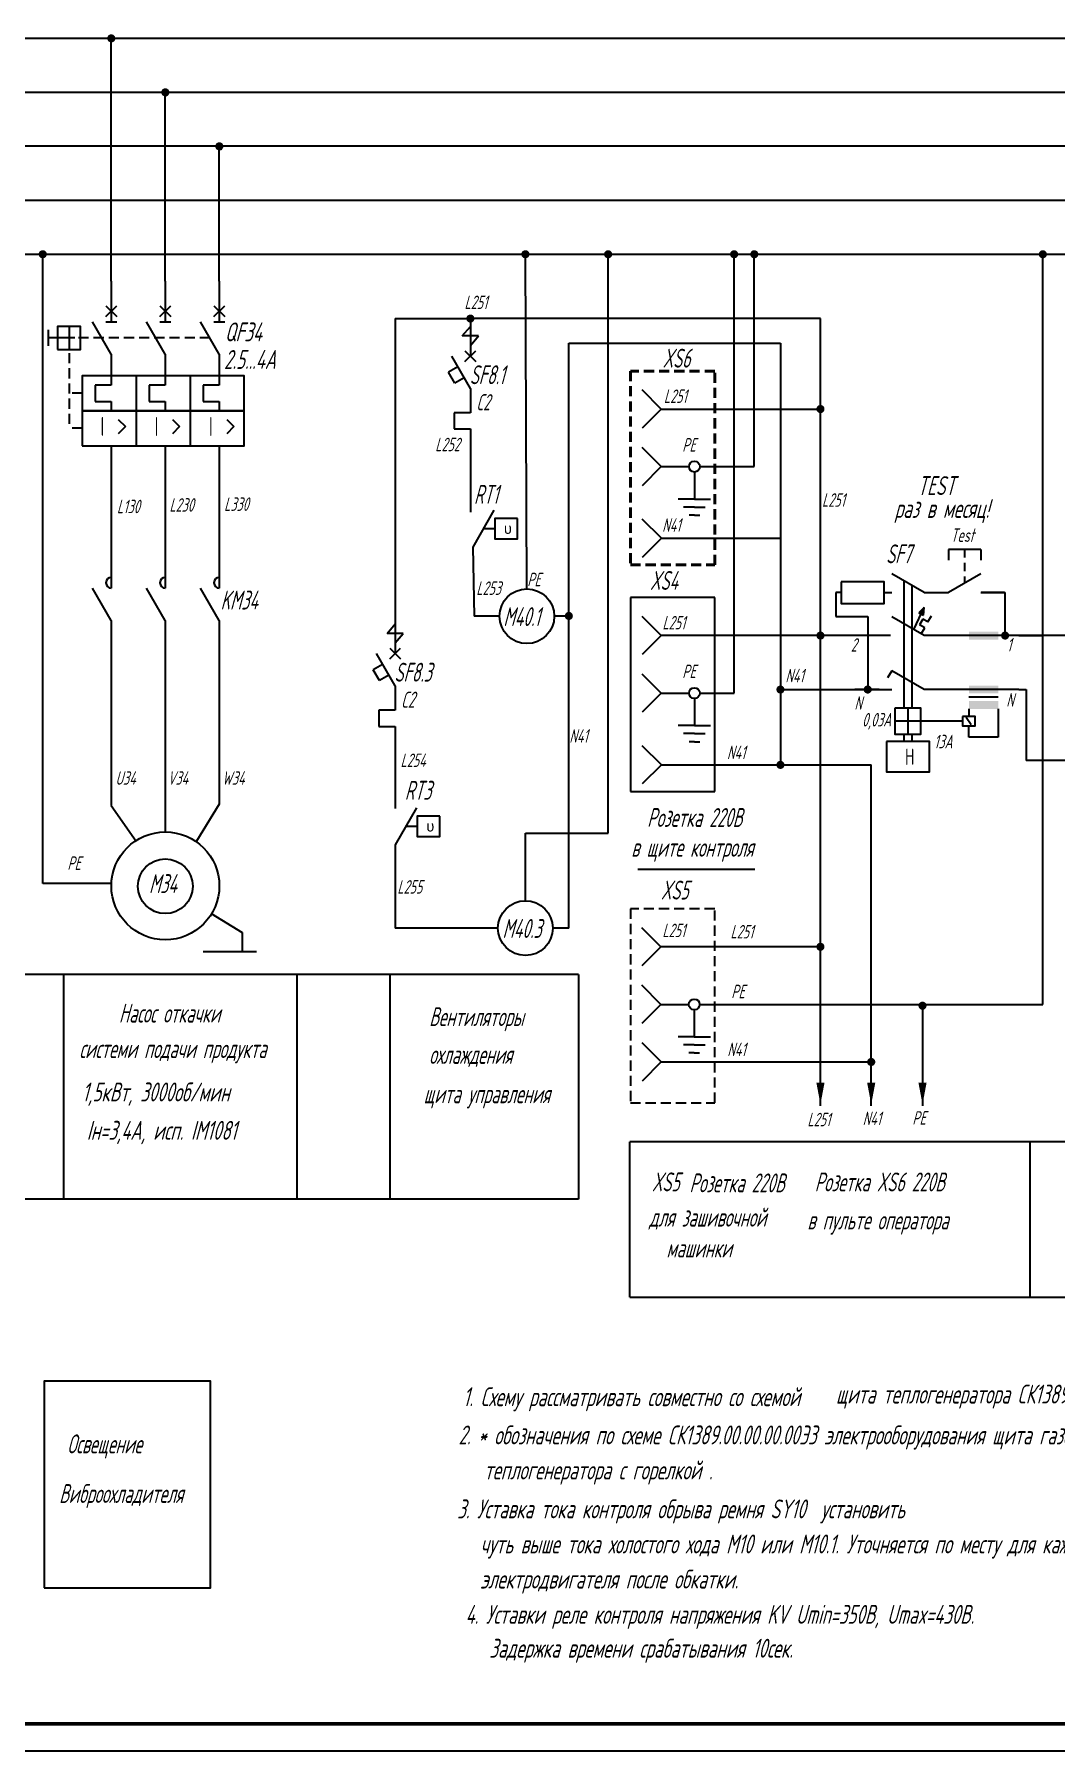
# Model space of a CAD drawing. Header units: millimetres. Extents: x 294 to 6216, y -3442 to 2720.
# Drawn here: x 1125.1 to 1314.3, y 215.3 to 533.3 of the extents above; entities that cross this region are included whole.
import ezdxf

# ---------------------------------------------------------------- set-up
doc = ezdxf.new("R2010")
doc.units = ezdxf.units.MM
doc.header["$LTSCALE"] = 15
for name, pattern in [('CENTER', [2, 1.25, -0.25, 0.25, -0.25]), ('DOT', [0.25, 0, -0.25]), ('HIDDEN2', [0.1875, 0.125, -0.0625]), ('K5LT_BASIC', [0]), ('K5LT_THIN', [0])]:
    doc.linetypes.add(name, pattern=pattern)
for name, color, linetype, lineweight in [('0.35 TEXT', 7, 'Continuous', 35), ('0.4 ТЕКСТ', 7, 'Continuous', 40), ('LWT 0.6', 7, 'Continuous', 50)]:
    doc.layers.add(name, color=color, linetype=linetype, lineweight=lineweight)
doc.layers.add('ОСЕВАЯ', color=7, linetype='CENTER')
doc.layers.add('ШТРИХОВАЯ 2', color=7, linetype='HIDDEN2')
doc.styles.add('33', font='gost.shx', dxfattribs={"width": 0.75, "oblique": 15, "height": 2.5})
doc.styles.add('34', font='gost.shx', dxfattribs={"width": 0.75, "oblique": 15, "height": 3.5})
doc.styles.add('OPIS', font='TXT.SHX', dxfattribs={"height": 1.5})

# ---------------------------------------------------------------- blocks, each defined once
blk = doc.blocks.new('Кнопка НР без фикс лев')
at = {"linetype": 'K5LT_BASIC'}
for p, q in [((10.5, 8), (4.5, 8)), ((4.5, 8), (4.5, 6)), ((10.5, 8), (10.5, 6)), ((10.5, 3.46), (4.5, 0)), ((0, 0), (4.5, 0)), ((10.5, 0), (15, 0))]:
    blk.add_line(p, q, dxfattribs=at)
at = {"linetype": 'K5LT_THIN'}
for p, q in [((7.5, 8), (7.5, 6.5)), ((7.5, 5.5), (7.5, 4)), ((7.5, 3), (7.5, 1.73))]:
    blk.add_line(p, q, dxfattribs=at)
blk = doc.blocks.new('Контактор 3 ф')
at = {"linetype": 'K5LT_BASIC'}
for p, q in [((0, 0), (0, -4.5)), ((10, 0), (10, -4.5)), ((20, 0), (20, -4.5)), ((0, -10.5), (-3.46, -4.5)), ((10, -10.5), (6.54, -4.5)), ((20, -10.5), (16.54, -4.5)), ((0, -10.5), (0, -15)), ((10, -10.5), (10, -15)), ((20, -10.5), (20, -15))]:
    blk.add_line(p, q, dxfattribs=at)
for centre in [(0, -3.5), (10, -3.5), (20, -3.5)]:
    blk.add_arc(centre, 1, 90, 270, dxfattribs=at)
blk = doc.blocks.new('QF+KK')
for p, q in [((0, 0), (0, -7.5)), ((10, 0), (10, -7.5)), ((20, 0), (20, -7.5)), ((-1, -6.54), (1, -4.54)), ((-1, -4.54), (1, -6.54)), ((9, -6.54), (11, -4.54)), ((9, -4.54), (11, -6.54)), ((19, -6.54), (21, -4.54)), ((19, -4.54), (21, -6.54)), ((-11.63, -11.98), (-11.63, -9.02)), ((-7.83, -8.38), (-7.83, -12.62)), ((0, -13.5), (-3.46, -7.5)), ((-1, -7.5), (1, -7.5)), ((10, -13.5), (6.54, -7.5)), ((9, -7.5), (11, -7.5)), ((20, -13.5), (16.54, -7.5)), ((19, -7.5), (21, -7.5)), ((-9.6, -10.5), (-11.63, -10.5)), ((-6.78, -10.5), (-9.95, -10.5)), ((0, -13.5), (0, -18)), ((10, -13.5), (10, -18)), ((20, -13.5), (20, -18)), ((0, -18), (0, -19.25)), ((4.62, -17.5), (4.62, -24)), ((10, -18), (10, -19.25)), ((14.62, -17.5), (14.62, -24)), ((20, -18), (20, -19.25)), ((0, -19.25), (-3, -19.25)), ((-3, -19.25), (-3, -22.25)), ((-3, -22.25), (0, -22.25)), ((0, -22.25), (0, -24)), ((10, -19.25), (7, -19.25)), ((7, -19.25), (7, -22.25)), ((7, -22.25), (10, -22.25)), ((10, -22.25), (10, -24)), ((20, -19.25), (17, -19.25)), ((17, -19.25), (17, -22.25)), ((17, -22.25), (20, -22.25)), ((20, -22.25), (20, -24)), ((4.62, -24), (4.62, -30.5)), ((14.62, -24), (14.62, -30.5)), ((1.29, -25.61), (2.6, -26.93)), ((2.6, -26.93), (1.29, -28.24)), ((11.31, -25.61), (12.63, -26.93)), ((12.63, -26.93), (11.31, -28.24)), ((21.37, -25.61), (22.68, -26.93)), ((22.68, -26.93), (21.37, -28.24)), ((0, -30.5), (0, -38)), ((10, -30.5), (10, -38)), ((20, -30.5), (20, -38))]:
    blk.add_line(p, q)
for points in [[(-9.95, -12.62), (-5.71, -12.62), (-5.71, -8.38), (-9.95, -8.38)], [(-5.38, -24), (24.62, -24), (24.62, -17.5), (-5.38, -17.5)], [(-5.38, -30.5), (24.62, -30.5), (24.62, -24), (-5.38, -24)]]:
    blk.add_lwpolyline(points, close=True)
at = {"layer": 'ШТРИХОВАЯ 2'}
for p, q in [((18.27, -10.5), (-7.83, -10.5)), ((-7.83, -10.5), (-7.83, -27.25)), ((-5.38, -20.75), (-7.83, -20.75)), ((-5.38, -27.25), (-7.83, -27.25))]:
    blk.add_line(p, q, dxfattribs=at)
at = {"layer": '0.35 TEXT', "style": '34', "width": 0.75}
for p in [(-2, -28.65), (8.03, -28.65), (18.08, -28.65)]:
    blk.add_text('I ', height=3.5, dxfattribs=at).set_placement(p)

msp = doc.modelspace()

# ---------------------------------------------------------------- hatches: boundary and pattern name
h = msp.add_hatch(color=256)
h.paths.add_polyline_path([(1289.777, 425.666), (1289.941, 427.077), (1289.367, 425.88)])
h.paths.add_polyline_path([(1289.367, 425.88), (1289.941, 427.077), (1288.958, 426.094)])
for points in [[(1303.654, 421.172), (1303.654, 422.629), (1298.217, 422.629), (1298.217, 421.172)], [(1303.654, 411.172), (1303.654, 412.629), (1298.217, 412.629), (1298.217, 411.172)], [(1303.654, 408.322), (1303.654, 409.779), (1298.217, 409.779), (1298.217, 408.322)]]:
    msp.add_hatch(color=256).paths.add_polyline_path(points)

# ---------------------------------------------------------------- linework, layer by layer
for p, q in [((1437.65, 532.549, -0.02), (334.576, 532.549, -0.02)), ((1547.638, 532.549, -0.02), (394.377, 532.549, -0.02)), ((1139.398, 487.549, -0.02), (1139.391, 532.549, -0.02)), ((1437.65, 522.549, -0.02), (334.576, 522.549, -0.02)), ((1547.638, 522.549, -0.02), (394.377, 522.549, -0.02)), ((1149.398, 487.549, -0.02), (1149.398, 522.549, -0.02)), ((1437.65, 512.549, -0.02), (334.576, 512.549, -0.02)), ((1547.638, 512.549, -0.02), (394.377, 512.549, -0.02)), ((1159.398, 487.549, -0.02), (1159.398, 512.549, -0.02)), ((334.576, 502.549, -0.02), (1437.65, 502.549, -0.02)), ((394.377, 502.549, -0.02), (1547.638, 502.549, -0.02)), ((1126.693, 375.992, -0.02), (1126.693, 492.924, -0.02)), ((334.576, 492.549, -0.02), (1435.401, 492.549, -0.02)), ((405.206, 492.549, -0.02), (1547.638, 492.549, -0.02)), ((1216.36, 430.551, -0.02), (1216.077, 492.549, -0.02)), ((1231.402, 385.32, -0.02), (1231.402, 492.549, -0.02)), ((1254.731, 411.233, -0.02), (1254.731, 492.549, -0.02)), ((1258.471, 453.204, -0.02), (1258.471, 492.549, -0.02)), ((1311.902, 353.528, -0.02), (1311.902, 492.549, -0.02)), ((1139.398, 487.549, -0.02), (1139.398, 480.049, -0.02)), ((1149.398, 487.549, -0.02), (1149.398, 480.049, -0.02)), ((1159.398, 487.549, -0.02), (1159.398, 480.049, -0.02)), ((1191.956, 480.633, -0.02), (1191.956, 418.562, -0.02)), ((1205.89, 480.633, -0.02), (1205.89, 473.674, -0.02)), ((1270.721, 480.633, -0.02), (1205.89, 480.633, -0.02)), ((1270.721, 334.79, -0.02), (1270.721, 480.633, -0.02)), ((1204.39, 477.424, -0.02), (1205.89, 479.174, -0.02)), ((1207.39, 477.424, -0.02), (1204.39, 477.424, -0.02)), ((1205.89, 475.674, -0.02), (1207.39, 477.424, -0.02)), ((1204.89, 474.674, -0.02), (1206.89, 472.674, -0.02)), ((1204.89, 472.674, -0.02), (1206.89, 474.674, -0.02)), ((1224.149, 396.853, -0.02), (1224.149, 476.069, -0.02)), ((1224.149, 476.069, -0.02), (1263.315, 476.069, -0.02)), ((1263.315, 476.069, -0.02), (1263.315, 397.947, -0.02)), ((1203.58, 471.674, -0.02), (1201.85, 470.674, -0.02)), ((1203.01, 468.674, -0.02), (1201.85, 470.674, -0.02)), ((1205.89, 467.674, -0.02), (1202.43, 473.674, -0.02)), ((1204.74, 469.674, -0.02), (1203.01, 468.674, -0.02)), ((1205.89, 467.674, -0.02), (1205.89, 463.174, -0.02)), ((1241.216, 463.872, -0.02), (1237.68, 467.408, -0.02)), ((1205.89, 463.174, -0.02), (1202.89, 463.174, -0.02)), ((1202.89, 463.174, -0.02), (1202.89, 460.174, -0.02)), ((1241.216, 463.872, -0.02), (1237.68, 460.337, -0.02)), ((1241.216, 463.872, -0.02), (1270.721, 463.872, -0.02)), ((1202.89, 460.174, -0.02), (1205.89, 460.174, -0.02)), ((1205.89, 460.174, -0.02), (1205.89, 444.755, -0.02)), ((1139.398, 457.049, -0.02), (1139.398, 435.189, -0.02)), ((1149.398, 457.049, -0.02), (1149.398, 435.189, -0.02)), ((1159.398, 457.049, -0.02), (1159.398, 435.189, -0.02)), ((1241.216, 453.204, -0.02), (1237.68, 456.74, -0.02)), ((1241.216, 453.204, -0.02), (1237.68, 449.669, -0.02)), ((1241.216, 453.204, -0.02), (1246.378, 453.204, -0.02)), ((1247.378, 452.204, -0.02), (1247.378, 447.204, -0.02)), ((1248.378, 453.204, -0.02), (1258.471, 453.204, -0.02)), ((1247.378, 447.204, -0.02), (1244.378, 447.204, -0.02)), ((1247.378, 445.704, -0.02), (1245.378, 445.704, -0.02)), ((1247.378, 447.204, -0.02), (1250.378, 447.204, -0.02)), ((1247.378, 445.704, -0.02), (1249.378, 445.704, -0.02)), ((1241.259, 439.918, -0.02), (1237.724, 443.454, -0.02)), ((1247.378, 444.204, -0.02), (1246.378, 444.204, -0.02)), ((1247.378, 444.204, -0.02), (1248.378, 444.204, -0.02)), ((1208.291, 441.713, -0.02), (1210.414, 441.713, -0.02)), ((1241.259, 439.918, -0.02), (1237.724, 436.383, -0.02)), ((1241.259, 439.918, -0.02), (1263.315, 439.918, -0.02)), ((1289.918, 429.857, -0.02), (1283.918, 433.317, -0.02)), ((1274.527, 429.857, -0.02), (1273.553, 429.857, -0.02)), ((1273.553, 429.857, -0.02), (1273.553, 425.443, -0.02)), ((1282.527, 429.857, -0.02), (1283.918, 429.857, -0.02)), ((1286.168, 432.017, -0.02), (1286.168, 408.45, -0.02)), ((1287.668, 431.157, -0.02), (1287.668, 408.45, -0.02)), ((1304.778, 429.857, -0.02), (1300.509, 429.857, -0.02)), ((1304.918, 421.901, -0.02), (1304.918, 429.857, -0.02)), ((1251.161, 428.948, -0.02), (1235.524, 428.948, -0.02)), ((1235.524, 428.948, -0.02), (1235.524, 393.01, -0.02)), ((1251.161, 393.01, -0.02), (1251.161, 428.948, -0.02)), ((1287.991, 423.012, -0.02), (1289.941, 427.077, -0.02)), ((1289.941, 427.077, -0.02), (1288.958, 426.094, -0.02)), ((1289.777, 425.666, -0.02), (1289.941, 427.077, -0.02)), ((1190.456, 422.312, -0.02), (1191.956, 424.062, -0.02)), ((1211.287, 425.478, -0.02), (1206.607, 425.478, -0.02)), ((1224.433, 425.478, -0.02), (1221.433, 425.478, -0.02)), ((1241.216, 421.901, -0.02), (1237.68, 425.436, -0.02)), ((1273.553, 425.443, -0.02), (1279.472, 425.443, -0.02)), ((1279.472, 425.443, -0.02), (1279.472, 411.901, -0.02)), ((1289.918, 421.901, -0.02), (1283.918, 425.361, -0.02)), ((1288.958, 426.094, -0.02), (1289.777, 425.666, -0.02)), ((1289.677, 424.967, -0.02), (1289.074, 423.872, -0.02)), ((1290.021, 423.352, -0.02), (1289.074, 423.872, -0.02)), ((1289.367, 422.219, -0.02), (1290.021, 423.352, -0.02)), ((1290.624, 424.447, -0.02), (1289.677, 424.967, -0.02)), ((1290.624, 424.447, -0.02), (1291.278, 425.579, -0.02)), ((1139.398, 420.153, -0.02), (1139.398, 390.423, -0.02)), ((1149.398, 420.159, -0.02), (1149.398, 385.522, -0.02)), ((1159.398, 420.189, -0.02), (1159.398, 390.693, -0.02)), ((1193.456, 422.312, -0.02), (1190.456, 422.312, -0.02)), ((1191.956, 420.562, -0.02), (1193.456, 422.312, -0.02)), ((1241.216, 421.901, -0.02), (1237.68, 418.365, -0.02)), ((1283.72, 421.901, -0.02), (1241.216, 421.901, -0.02)), ((1281.602, 421.901, -0.02), (1277.102, 421.901, -0.02)), ((1307.463, 421.901, -0.02), (1289.918, 421.901, -0.02)), ((1318.431, 421.901, -0.02), (1305.319, 421.901, -0.02)), ((1307.463, 421.901, -0.02), (1311.875, 421.901, -0.02)), ((1191.956, 412.562, -0.02), (1188.496, 418.562, -0.02)), ((1190.956, 419.562, -0.02), (1192.956, 417.562, -0.02)), ((1190.956, 417.562, -0.02), (1192.956, 419.562, -0.02)), ((1189.646, 416.562, -0.02), (1187.916, 415.562, -0.02)), ((1189.076, 413.562, -0.02), (1187.916, 415.562, -0.02)), ((1190.806, 414.562, -0.02), (1189.076, 413.562, -0.02)), ((1241.216, 411.233, -0.02), (1237.68, 414.768, -0.02)), ((1283.918, 415.361, -0.02), (1283.165, 414.057, -0.02)), ((1289.918, 411.901, -0.02), (1283.918, 415.361, -0.02)), ((1191.956, 412.562, -0.02), (1191.956, 408.062, -0.02)), ((1241.216, 411.233, -0.02), (1237.68, 407.697, -0.02)), ((1241.216, 411.233, -0.02), (1246.378, 411.233, -0.02)), ((1247.378, 410.233, -0.02), (1247.378, 405.233, -0.02)), ((1248.378, 411.233, -0.02), (1254.731, 411.233, -0.02)), ((1263.315, 411.901, -0.02), (1283.918, 411.901, -0.02)), ((1281.602, 411.901, -0.02), (1277.102, 411.901, -0.02)), ((1307.463, 411.901, -0.02), (1289.918, 411.901, -0.02)), ((1303.626, 410.468, -0.02), (1298.223, 410.468, -0.02)), ((1307.463, 411.901, -0.02), (1308.825, 411.901, -0.02)), ((1308.825, 411.901, -0.02), (1308.825, 398.724, -0.02)), ((1191.956, 408.062, -0.02), (1188.956, 408.062, -0.02)), ((1188.956, 408.062, -0.02), (1188.956, 405.062, -0.02)), ((1224.149, 367.692, -0.02), (1224.149, 408.839, -0.02)), ((1286.915, 408.45, -0.02), (1286.915, 403.616, -0.02)), ((1298.223, 408.321, -0.02), (1298.223, 406.888, -0.02)), ((1303.654, 408.321, -0.02), (1303.654, 403.087, -0.02)), ((1188.956, 405.062, -0.02), (1191.956, 405.062, -0.02)), ((1191.956, 405.062, -0.02), (1191.956, 389.848, -0.02)), ((1247.378, 405.233, -0.02), (1244.378, 405.233, -0.02)), ((1247.378, 405.233, -0.02), (1250.378, 405.233, -0.02)), ((1289.332, 406.033, -0.02), (1284.498, 406.033, -0.02)), ((1297.044, 406.033, -0.02), (1289.332, 406.033, -0.02)), ((1298.609, 405.354, -0.02), (1297.728, 406.727, -0.02)), ((1298.223, 403.087, -0.02), (1298.223, 405.178, -0.02)), ((1241.259, 397.947, -0.02), (1237.724, 401.483, -0.02)), ((1247.378, 403.733, -0.02), (1245.378, 403.733, -0.02)), ((1247.378, 402.233, -0.02), (1246.378, 402.233, -0.02)), ((1247.378, 403.733, -0.02), (1249.378, 403.733, -0.02)), ((1247.378, 402.233, -0.02), (1248.378, 402.233, -0.02)), ((1286.168, 403.616, -0.02), (1286.168, 402.295, -0.02)), ((1287.668, 403.616, -0.02), (1287.668, 402.295, -0.02)), ((1303.654, 403.087, -0.02), (1298.223, 403.087, -0.02)), ((1241.259, 397.947, -0.02), (1237.724, 394.412, -0.02)), ((1241.259, 397.947, -0.02), (1280.124, 397.947, -0.02)), ((1280.124, 342.896, -0.02), (1280.124, 397.947, -0.02)), ((1280.124, 334.79, -0.02), (1280.124, 397.947, -0.02)), ((1372.809, 398.724, -0.02), (1308.825, 398.724, -0.02)), ((1235.524, 393.01, -0.02), (1251.161, 393.01, -0.02)), ((1139.398, 390.423, -0.02), (1143.979, 383.811, -0.02)), ((1159.398, 390.693, -0.02), (1155.146, 383.824, -0.02)), ((1193.923, 386.559, -0.02), (1196.046, 386.559, -0.02)), ((1216.077, 372.765, -0.02), (1216.077, 385.32, -0.02)), ((1216.077, 385.32, -0.02), (1231.402, 385.32, -0.02)), ((1236.886, 378.62, -0.02), (1258.597, 378.62, -0.02)), ((1139.385, 375.992, -0.02), (1126.693, 375.992, -0.02)), ((1211.004, 367.692, -0.02), (1191.956, 367.692, -0.02)), ((1224.149, 367.692, -0.02), (1221.149, 367.692, -0.02)), ((1241.187, 364.232, -0.02), (1237.652, 367.767, -0.02)), ((1241.187, 364.232, -0.02), (1237.652, 360.696, -0.02)), ((1270.721, 364.232, -0.02), (1241.187, 364.232, -0.02)), ((1225.92, 359.112, -0.02), (339.705, 359.112, -0.02)), ((1130.571, 359.112, -0.02), (1130.571, 317.449, -0.02)), ((1173.78, 359.112, -0.02), (1173.78, 317.449, -0.02)), ((1190.997, 359.112, -0.02), (1190.997, 317.449, -0.02)), ((1225.92, 359.112, -0.02), (1225.92, 317.449, -0.02)), ((1241.187, 353.564, -0.02), (1237.652, 357.099, -0.02)), ((1241.187, 353.564, -0.02), (1237.652, 350.028, -0.02)), ((1241.187, 353.564, -0.02), (1246.35, 353.564, -0.02)), ((1248.35, 353.564, -0.02), (1311.902, 353.528, -0.02)), ((1289.621, 353.545, -0.02), (1289.621, 334.79, -0.02)), ((1247.35, 352.564, -0.02), (1247.35, 347.564, -0.02)), ((1247.35, 347.564, -0.02), (1244.35, 347.564, -0.02)), ((1247.35, 347.564, -0.02), (1250.35, 347.564, -0.02)), ((1241.231, 342.896, -0.02), (1237.695, 346.431, -0.02)), ((1247.35, 346.064, -0.02), (1245.35, 346.064, -0.02)), ((1247.35, 344.564, -0.02), (1246.35, 344.564, -0.02)), ((1247.35, 346.064, -0.02), (1249.35, 346.064, -0.02)), ((1247.35, 344.564, -0.02), (1248.35, 344.564, -0.02)), ((1241.231, 342.896, -0.02), (1237.695, 339.36, -0.02)), ((1241.231, 342.896, -0.02), (1280.124, 342.896, -0.02)), ((1235.417, 299.303, -0.02), (1235.417, 328.119, -0.02)), ((1343.15, 328.119, -0.02), (1235.417, 328.119, -0.02)), ((1309.489, 328.119, -0.02), (1309.489, 299.303, -0.02)), ((1225.92, 317.449, -0.02), (339.705, 317.449, -0.02)), ((1235.417, 299.303, -0.02), (1343.15, 299.303, -0.02)), ((308.213, 215.294, -0.02), (1569.213, 215.294, -0.02))]:
    msp.add_line(p, q)
at = {"linetype": 'Continuous'}
for p, q in [((1157.889, 370.401, -0.02), (1163.644, 366.887, -0.02)), ((1163.644, 366.887, -0.02), (1163.644, 363.373, -0.02)), ((1156.426, 363.373, -0.02), (1166.293, 363.373, -0.02))]:
    msp.add_line(p, q, dxfattribs=at)
at = {"const_width": 0.75, "elevation": -0.02}
for points in [[(1139.016, 532.549, 1), (1139.766, 532.549, 1)], [(1149.023, 522.549, 1), (1149.773, 522.549, 1)], [(1159.023, 512.549, 1), (1159.773, 512.549, 1)], [(1126.318, 492.549, 1), (1127.068, 492.549, 1)], [(1215.702, 492.549, 1), (1216.452, 492.549, 1)], [(1231.027, 492.549, 1), (1231.777, 492.549, 1)], [(1254.356, 492.549, 1), (1255.106, 492.549, 1)], [(1258.096, 492.549, 1), (1258.846, 492.549, 1)], [(1311.527, 492.549, 1), (1312.277, 492.549, 1)], [(1205.515, 480.633, 1), (1206.265, 480.633, 1)], [(1270.346, 463.872, 1), (1271.096, 463.872, 1)], [(1223.743, 425.537, 1), (1224.493, 425.537, 1)], [(1270.346, 421.901, 1), (1271.096, 421.901, 1)], [(1305.293, 421.901, 1), (1304.543, 421.901, 1)], [(1262.94, 411.901, 1), (1263.69, 411.901, 1)], [(1279.847, 411.901, 1), (1279.097, 411.901, 1)], [(1262.94, 397.947, 1), (1263.69, 397.947, 1)], [(1270.346, 364.232, 1), (1271.096, 364.232, 1)], [(1289.246, 353.32, 1), (1289.996, 353.32, 1)], [(1279.749, 342.896, 1), (1280.499, 342.896, 1)]]:
    msp.add_lwpolyline(points, format="xyb", close=True, dxfattribs=at)
at = {"elevation": -0.02}
for points in [[(1214.591, 443.586), (1210.414, 443.586), (1210.414, 439.841), (1214.591, 439.841)], [(1274.527, 431.857), (1274.527, 427.857), (1282.527, 427.857), (1282.527, 431.857)], [(1284.498, 408.45), (1284.498, 403.616), (1289.332, 403.616), (1289.332, 408.45)], [(1297.044, 406.888), (1297.044, 405.178), (1299.402, 405.178), (1299.402, 406.888)], [(1282.938, 402.295), (1282.938, 396.67), (1290.892, 396.67), (1290.892, 402.295)], [(1200.223, 388.431), (1196.046, 388.431), (1196.046, 384.686), (1200.223, 384.686)], [(1126.987, 245.444), (1157.778, 245.444), (1157.778, 283.726), (1126.987, 283.726)]]:
    msp.add_lwpolyline(points, close=True, dxfattribs=at)
for points in [[(1270.721, 339.033, 1.5, 0, 0), (1270.721, 335.033, 0, 0, 0)], [(1280.124, 339.033, 1.5, 0, 0), (1280.124, 335.033, 0, 0, 0)], [(1289.621, 339.033, 1.5, 0, 0), (1289.621, 335.033, 0, 0, 0)]]:
    msp.add_lwpolyline(points, format="xyseb", dxfattribs=at)
for centre, radius in [((1247.378, 453.204, -0.02), 1), ((1216.36, 425.478, -0.02), 5.073), ((1247.378, 411.233, -0.02), 1), ((1149.398, 375.526, -0.02), 9.996), ((1149.398, 375.451, -0.02), 5.073), ((1216.077, 367.692, -0.02), 5.073), ((1216.077, 367.692, -0.02), 5.073), ((1247.35, 353.564, -0.02), 1)]:
    msp.add_circle(centre, radius)
for centre, start, end in [((1139.398, 532.369, -0.02), 0, 180), ((1139.398, 532.369, -0.02), 180, 0), ((1149.463, 522.369, -0.02), 0, 180), ((1149.463, 522.369, -0.02), 180, 0), ((1159.529, 512.369, -0.02), 0, 180), ((1159.529, 512.369, -0.02), 180, 0), ((1216.077, 492.549, -0.02), 0, 180), ((1254.731, 492.549, -0.02), 0, 180), ((1258.471, 492.549, -0.02), 0, 180), ((1311.902, 492.549, -0.02), 0, 180), ((1216.077, 492.549, -0.02), 180, 0), ((1254.731, 492.549, -0.02), 180, 0), ((1258.471, 492.549, -0.02), 180, 0), ((1311.902, 492.549, -0.02), 180, 0), ((1205.89, 480.633, -0.02), 0, 180), ((1205.89, 480.633, -0.02), 180, 0), ((1270.721, 421.901, -0.02), 0, 180), ((1270.721, 421.901, -0.02), 0, 180), ((1270.721, 421.901, -0.02), 180, 0), ((1270.721, 421.901, -0.02), 180, 0)]:
    msp.add_arc(centre, 0.375, start, end)
at = {"layer": '0.4 ТЕКСТ', "linetype": 'HIDDEN2'}
for p, q in [((1251.161, 470.919, -0.02), (1235.524, 470.919, -0.02)), ((1235.524, 470.919, -0.02), (1235.524, 434.982, -0.02)), ((1251.161, 434.982, -0.02), (1251.161, 470.919, -0.02)), ((1235.524, 434.982, -0.02), (1251.161, 434.982, -0.02))]:
    msp.add_line(p, q, dxfattribs=at)
at = {"layer": 'LWT 0.6'}
msp.add_line((1564.213, 220.294, -0.02), (328.213, 220.294, -0.02), dxfattribs=at)
at = {"layer": 'ОСЕВАЯ'}
for p, q in [((1191.956, 480.633, -0.02), (1205.89, 480.633, -0.02)), ((1210.258, 445.121, -0.02), (1206.324, 438.306, -0.02)), ((1206.324, 438.306, -0.02), (1206.607, 425.478, -0.02)), ((1195.89, 389.966, -0.02), (1191.956, 383.152, -0.02)), ((1191.956, 383.152, -0.02), (1191.956, 367.692, -0.02))]:
    msp.add_line(p, q, dxfattribs=at)
at = {"layer": 'ШТРИХОВАЯ 2'}
for p, q in [((1251.132, 371.278, -0.02), (1235.524, 371.278, -0.02)), ((1235.524, 371.278, -0.02), (1235.524, 335.341, -0.02)), ((1251.132, 335.341, -0.02), (1251.132, 371.278, -0.02)), ((1235.524, 335.341, -0.02), (1251.132, 335.341, -0.02))]:
    msp.add_line(p, q, dxfattribs=at)

# ---------------------------------------------------------------- block references
for name, p in [('QF+KK', (1139.398, 487.549, -0.02)), ('Кнопка НР без фикс лев', (1289.918, 429.857, -0.02)), ('Контактор 3 ф', (1139.398, 435.189, -0.02))]:
    msp.add_blockref(name, p)

# ---------------------------------------------------------------- texts
at = {"linetype": 'DOT', "char_height": 2, "width": 1.7, "attachment_point": 3, "style": 'OPIS'}
for insert in [(1213.57, 442.753, -0.02), (1199.202, 387.598, -0.02)]:
    msp.add_mtext('\\fSymbol|b0|i0|c238|p0;u', dxfattribs=dict(at, insert=insert))
at = {"layer": '0.35 TEXT', "oblique": 15}
for s, height, style, width, p in [('L251', 2.5, '33', 0.8, (1204.793, 482.396, -0.02)), ('QF34', 3.5, '34', 0.8, (1160.418, 476.412, -0.02)), ('2.5...4A', 3.5, '34', 0.8, (1160.271, 471.305, -0.02)), ('XS6', 3.5, '34', 0.75, (1241.501, 471.545, -0.02)), ('SF8.1', 3.5, '34', 0.75, (1205.757, 468.474, -0.02)), ('L251', 2.5, '33', 0.8, (1241.728, 465, -0.02)), ('С2', 3, '33', 0.75, (1207.029, 463.636, -0.02)), ('L252', 2.5, '33', 0.8, (1199.386, 456.057, -0.02)), ('PE', 2.5, '33', 0.8, (1245.14, 455.986, -0.02)), ('RT1', 3.5, '34', 0.75, (1206.562, 446.31, -0.02)), ('TEST', 3.5, '33', 0.8, (1288.667, 447.935, -0.02)), ('L130', 2.5, '33', 0.8, (1140.448, 444.572, -0.02)), ('L230', 2.5, '33', 0.8, (1150.154, 444.852, -0.02)), ('L330', 2.5, '33', 0.8, (1160.29, 445.001, -0.02)), ('L251', 2.5, '33', 0.8, (1271.011, 445.762, -0.02)), ('раз в месяц!', 3.5, '33', 0.8, (1284.439, 443.697, -0.02)), ('N41', 2.5, '33', 0.8, (1241.413, 441.114, -0.02)), ('Test', 2.5, '33', 0.8, (1294.815, 439.254, -0.02)), ('SF7', 3.5, '34', 0.75, (1282.864, 435.291, -0.02)), ('PE', 2.5, '33', 0.8, (1216.43, 431.038, -0.02)), ('XS4', 3.5, '34', 0.75, (1239.158, 430.363, -0.02)), ('KM34', 3.5, '34', 0.75, (1159.629, 426.717, -0.02)), ('L253', 2.5, '33', 0.8, (1206.989, 429.432, -0.02)), ('M40.1', 3.5, '34', 0.75, (1212.002, 423.66, -0.02)), ('L251', 2.5, '33', 0.8, (1241.449, 423.039, -0.02)), ('2', 2.5, '33', 0.8, (1276.345, 418.915, -0.02)), ('1', 2.5, '33', 0.8, (1305.271, 418.956, -0.02)), ('SF8.3', 3.5, '34', 0.75, (1191.823, 413.362, -0.02)), ('PE', 2.5, '33', 0.8, (1245.14, 414.015, -0.02)), ('N41', 2.5, '33', 0.8, (1264.232, 413.233, -0.02)), ('С2', 3, '33', 0.75, (1193.095, 408.525, -0.02)), ('N', 2.5, '33', 0.8, (1277.009, 408.165, -0.02)), ('N', 2.5, '33', 0.8, (1305.136, 408.733, -0.02)), (' 0,03А', 2.5, '33', 0.8, (1277.416, 405.057, -0.02)), ('N41', 2.5, '33', 0.8, (1224.22, 402.056, -0.02)), ('N41', 2.5, '33', 0.8, (1253.41, 399.009, -0.02)), ('13А', 2.5, '33', 0.8, (1291.762, 401.015, -0.02)), ('L254', 2.5, '33', 0.8, (1192.955, 397.547, -0.02)), ('U34', 2.5, '33', 0.8, (1140.166, 394.254, -0.02)), ('V34', 2.5, '33', 0.8, (1149.815, 394.254, -0.02)), ('W34', 2.5, '33', 0.8, (1159.925, 394.254, -0.02)), ('RT3', 3.5, '34', 0.75, (1193.748, 391.479, -0.02)), ('Розетка 220В', 3.5, '34', 0.75, (1238.619, 386.441, -0.02)), ('в щите контроля', 3.5, '34', 0.75, (1235.68, 380.921, -0.02)), ('PE', 2.5, '33', 0.8, (1131.26, 378.483, -0.02)), ('M34', 3.5, '34', 0.75, (1146.379, 374.184, -0.02)), ('L255', 2.5, '33', 0.8, (1192.363, 374.084, -0.02)), ('XS5', 3.5, '34', 0.75, (1241.168, 372.992, -0.02)), ('M40.3', 3.5, '34', 0.75, (1211.844, 365.873, -0.02)), ('L251', 2.5, '33', 0.8, (1241.449, 366.023, -0.02)), ('L251', 2.5, '33', 0.8, (1254.054, 365.783, -0.02)), ('PE', 2.5, '33', 0.8, (1254.213, 354.706, -0.02)), ('Насос откачки ', 3.5, '34', 0.75, (1140.801, 350.19, -0.041)), ('Вентиляторы ', 3.5, '34', 0.75, (1198.259, 349.543, -0.02)), ('системи подачи продукта', 3.5, '34', 0.75, (1133.477, 343.617, -0.041)), ('охлаждения', 3.5, '34', 0.75, (1198.259, 342.543, -0.02)), ('N41', 2.5, '33', 0.8, (1253.477, 343.985, -0.02)), ('1,5кВт, 3000об/мин', 3.5, '34', 0.8, (1134.004, 335.583, -0.02)), ('щита управления', 3.5, '34', 0.75, (1197.231, 335.25, -0.02)), ('Iн=3,4А, исп. IM1081', 3.5, '34', 0.8, (1134.855, 328.481, -0.02)), ('L251', 2.5, '33', 0.8, (1268.308, 330.986, -0.02)), ('N41', 2.5, '33', 0.8, (1278.545, 331.202, -0.02)), ('PE', 2.5, '33', 0.8, (1287.745, 331.28, -0.02)), ('XS5', 3.5, '34', 0.75, (1239.508, 318.927, -0.02)), ('Розетка 220В', 3.5, '34', 0.75, (1246.461, 318.741, -0.02)), ('Розетка XS6 220В', 3.5, '34', 0.75, (1269.657, 318.914, -0.02)), ('для зашивочной', 3.5, '34', 0.75, (1238.98, 312.385, -0.02)), ('в пульте оператора', 3.5, '34', 0.75, (1268.295, 311.858, -0.02)), ('машинки', 3.5, '34', 0.75, (1242.199, 306.672, -0.02)), ('щита теплогенератора СК1389.00.00.00.00Э3.', 3.5, '34', 0.8, (1273.586, 279.612, -0.02)), ('1. Схему рассматривать совместно со схемой ', 3.5, '34', 0.8, (1204.545, 279.122, -0.02)), ('Освещение', 3.5, '34', 0.75, (1131.229, 270.383, -0.02)), ('2. * обозначения по схеме СК1389.00.00.00.00Э3 электрооборудования щита газового', 3.5, '34', 0.8, (1203.691, 272.04, -0.02)), ('   теплогенератора с горелкой .', 3.5, '34', 0.8, (1204.132, 265.54, -0.02)), ('Виброохладителя', 3.5, '34', 0.75, (1129.736, 261.189, -0.02)), ('3. Уставка тока контроля обрыва ремня SY10  установить  ', 3.5, '34', 0.8, (1203.437, 258.338, -0.02)), ('   чуть выше тока холостого хода М10 или M10.1. Уточняется по месту для каждого', 3.5, '34', 0.8, (1203.437, 251.838, -0.02)), ('   электродвигателя после обкатки.', 3.5, '34', 0.8, (1203.437, 245.338, -0.02)), ('4. Уставки реле контроля напряжения KV Umin=350B, Umax=430B. ', 3.5, '34', 0.8, (1204.975, 238.8, -0.02)), ('    Задержка времени срабатывания 10сек.', 3.5, '34', 0.8, (1203.653, 232.525, -0.02))]:
    msp.add_text(s, height=height, dxfattribs=dict(at, style=style, width=width)).set_placement(p)
at = {"layer": '0.35 TEXT', "style": '33', "width": 0.8}
msp.add_text('H', height=3, dxfattribs=at).set_placement((1286.431, 397.939, -0.02))

doc.saveas('drawing.dxf')
